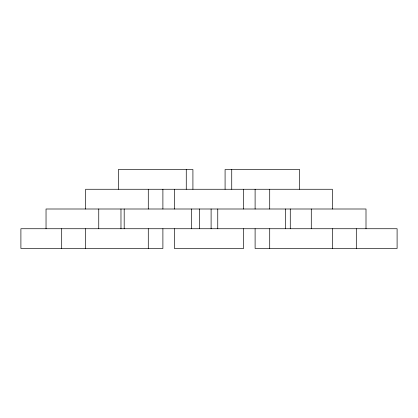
<?xml version="1.0" encoding="UTF-8"?>
<svg xmlns="http://www.w3.org/2000/svg" width="418" height="418" viewBox="0 0 418 418"><rect width="100%" height="100%" fill="white"/><g stroke="black" fill="none" stroke-linecap="round" stroke-linejoin="round"><path stroke-width="0.63" d="M366.001 228.735L366.001 209L46.037 209L46.037 228.735M356.308 228.735L356.308 248.47M332.352 209L332.352 189.265L85.648 189.265L85.648 209M332.352 228.735L332.352 248.47M311.285 209L311.285 228.735M299.659 189.265L299.659 169.53L225.083 169.53L225.083 189.265M290.28 209L290.28 228.735M285.682 209L285.682 228.735M269.714 189.265L269.714 209M269.714 228.735L269.714 248.47M255.105 189.265L255.105 209M255.105 228.735L255.105 248.47L397.1 248.47L397.1 228.735L20.9 228.735L20.9 248.47L162.895 248.47L162.895 228.735M243.621 189.265L243.621 209M243.621 228.735L243.621 248.47L174.379 248.47L174.379 228.735M231.734 169.53L231.734 189.265M217.757 209L217.757 228.735M211.106 209L211.106 228.735M199.506 209L199.506 228.735M192.917 189.265L192.917 169.53L118.341 169.53L118.341 189.265M191.528 209L191.528 228.735M186.266 169.53L186.266 189.265M174.379 189.265L174.379 209M162.895 189.265L162.895 209M148.285 189.265L148.285 209M148.285 228.735L148.285 248.47M124.188 209L124.188 228.735M120.974 209L120.974 228.735M98.752 209L98.752 228.735M85.648 228.735L85.648 248.47M61.692 228.735L61.692 248.47"/></g></svg>
